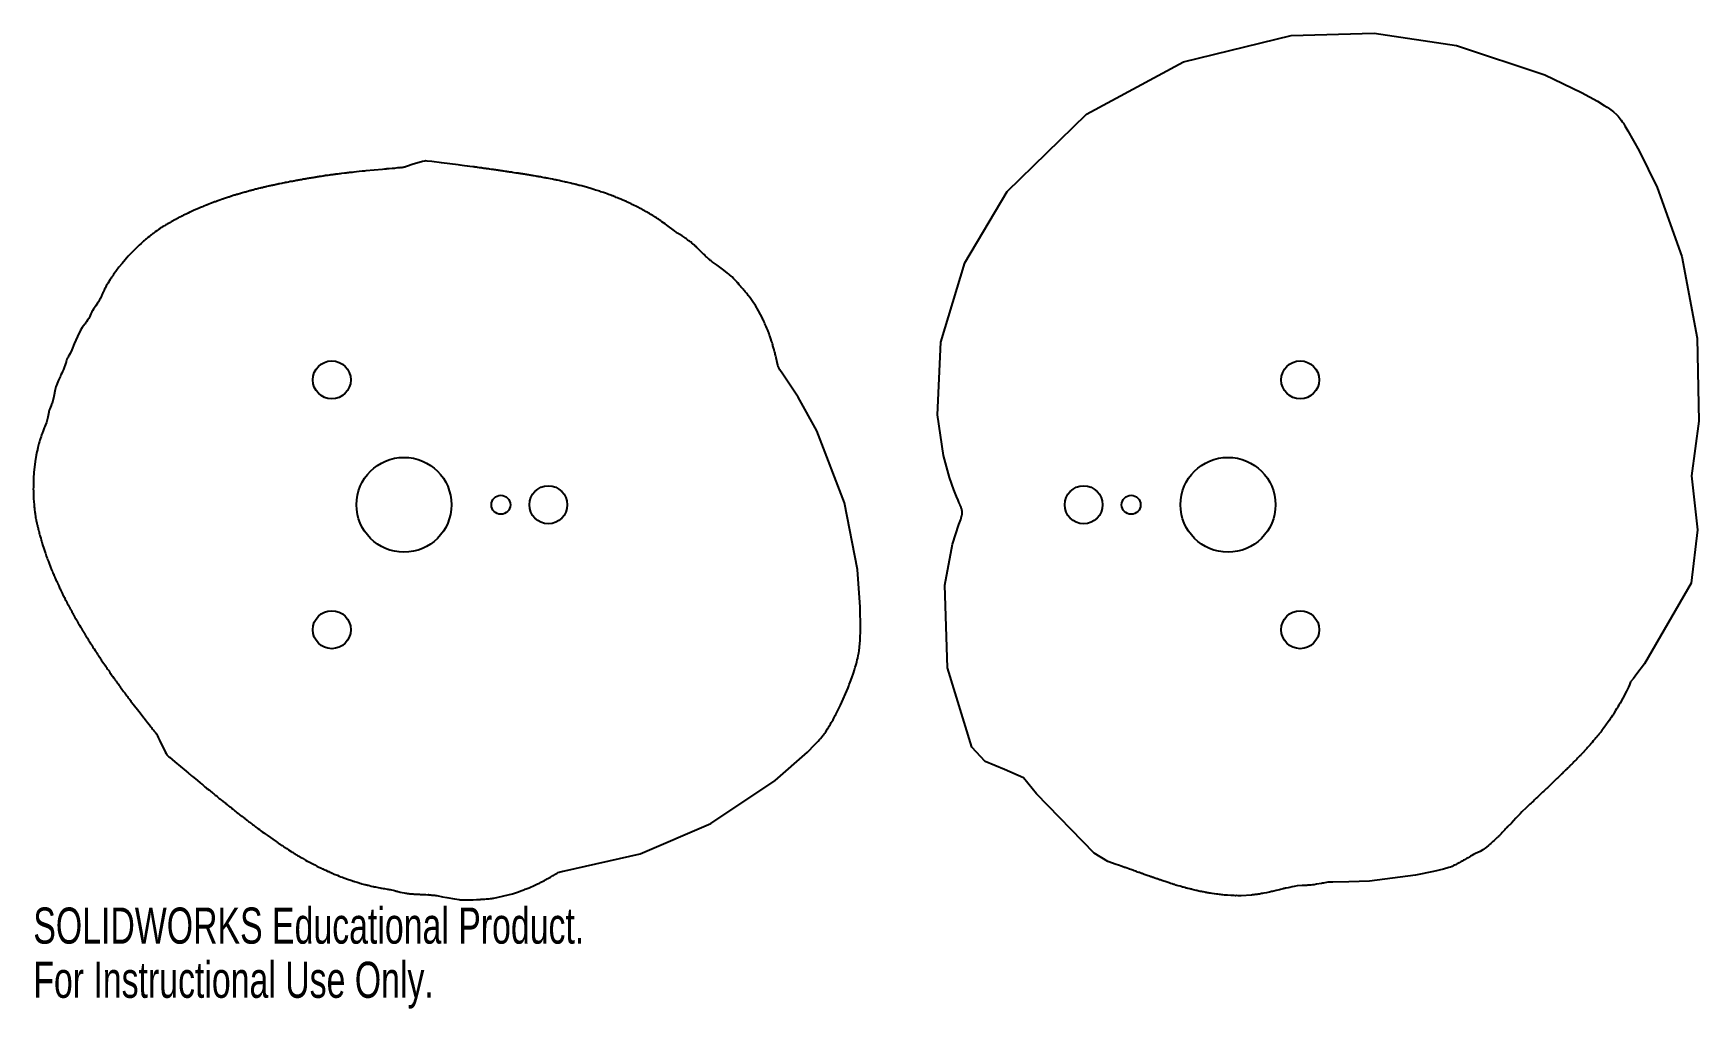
# Model space of a CAD drawing. Header units: inches. Extents: x -1.95 to 6.82, y -2.66 to 2.48.
import ezdxf

# ---------------------------------------------------------------- set-up
doc = ezdxf.new("R2010")
doc.units = ezdxf.units.IN
doc.header["$MEASUREMENT"] = 0
doc.styles.add('SLDTEXTSTYLE0', font='TXT', dxfattribs={"width": 0.7})

msp = doc.modelspace()

# ---------------------------------------------------------------- linework, layer by layer
at = {"color": 7, "linetype": 'Continuous', "flags": 128}
for points in [[(2.928, 0), (2.9269, 0.0024), (2.926, 0.0043), (2.9245, 0.0077), (2.9218, 0.0138), (2.9171, 0.0247), (2.9089, 0.0443), (2.8951, 0.0796), (2.8729, 0.1436), (2.841, 0.2601), (2.8086, 0.4734), (2.826, 0.8575), (2.9524, 1.2757), (3.1758, 1.6513), (3.5927, 2.0576), (4.1048, 2.3348), (4.6709, 2.4726), (5.1082, 2.4845), (5.5411, 2.421), (6.0059, 2.2661), (6.2001, 2.1721), (6.2832, 2.126), (6.3192, 2.1048), (6.335, 2.0953), (6.3468, 2.0872), (6.3679, 2.0705), (6.3835, 2.0562), (6.392, 2.0479), (6.3977, 2.0406), (6.4032, 2.0331), (6.4078, 2.0274), (6.4146, 2.0178), (6.4201, 2.0103), (6.4288, 1.996), (6.4441, 1.9704), (6.5035, 1.8652), (6.598, 1.6711), (6.7276, 1.3085), (6.8095, 0.8786), (6.8168, 0.4412), (6.7785, 0.1519), (6.8113, -0.1324), (6.7769, -0.4131), (6.532, -0.8372), (6.4914, -0.8914), (6.473, -0.9148), (6.4585, -0.9332), (6.4518, -0.9484), (6.4464, -0.9604), (6.4366, -0.9816), (6.4179, -1.0189), (6.4034, -1.0447), (6.3968, -1.056), (6.3914, -1.0646), (6.388, -1.0712), (6.3848, -1.0759), (6.3796, -1.0847), (6.37, -1.1003), (6.3659, -1.1062), (6.3626, -1.1109), (6.3572, -1.1196), (6.3512, -1.1279), (6.3467, -1.1345), (6.341, -1.143), (6.3364, -1.1496), (6.3317, -1.1561), (6.3279, -1.1611), (6.3231, -1.168), (6.3191, -1.1733), (6.3119, -1.1826), (6.3077, -1.1877), (6.305, -1.1922), (6.3018, -1.1962), (6.299, -1.1992), (6.295, -1.2045), (6.2918, -1.2085), (6.2885, -1.2125), (6.2861, -1.2158), (6.2827, -1.2198), (6.2803, -1.223), (6.2754, -1.2285), (6.2713, -1.2336), (6.2679, -1.2375), (6.2618, -1.2445), (6.256, -1.2517), (6.2515, -1.2574), (6.2451, -1.2641), (6.2405, -1.2698), (6.2356, -1.2751), (6.2317, -1.2793), (6.2272, -1.2841), (6.2237, -1.288), (6.2177, -1.295), (6.2142, -1.2989), (6.2114, -1.3018), (6.2065, -1.3072), (6.2001, -1.3139), (6.1952, -1.3192), (6.1924, -1.3222), (6.19, -1.3243), (6.186, -1.3284), (6.1824, -1.3322), (6.1795, -1.335), (6.1745, -1.3403), (6.1693, -1.3453), (6.1652, -1.3494), (6.1603, -1.3547), (6.1563, -1.3588), (6.1493, -1.3663), (6.1445, -1.3708), (6.1409, -1.3745), (6.1372, -1.3781), (6.1345, -1.3812), (6.1308, -1.3848), (6.1278, -1.3875), (6.1247, -1.3902), (6.1226, -1.3927), (6.1189, -1.3963), (6.1159, -1.399), (6.1107, -1.4041), (6.1057, -1.4094), (6.1015, -1.4133), (6.0978, -1.4169), (6.0947, -1.4195), (6.0896, -1.4247), (6.0844, -1.4298), (6.0802, -1.4337), (6.075, -1.4388), (6.0708, -1.4427), (6.0634, -1.4496), (6.0599, -1.4535), (6.0566, -1.456), (6.0513, -1.461), (6.042, -1.47), (6.0328, -1.4792), (6.0253, -1.4862), (6.0201, -1.4913), (6.0158, -1.495), (6.0084, -1.5021), (6.0011, -1.5092), (5.9951, -1.5145), (5.9797, -1.5289), (5.9728, -1.5352), (5.9678, -1.5405), (5.9609, -1.5467), (5.9554, -1.5514), (5.9503, -1.5567), (5.9463, -1.5608), (5.9393, -1.5669), (5.9341, -1.5721), (5.9285, -1.5768), (5.9244, -1.5808), (5.9078, -1.5973), (5.8864, -1.6181), (5.8775, -1.6276), (5.8705, -1.635), (5.8614, -1.6444), (5.8543, -1.6517), (5.8416, -1.6648), (5.8305, -1.677), (5.8255, -1.6824), (5.8213, -1.6863), (5.8162, -1.6915), (5.8124, -1.6958), (5.8087, -1.7001), (5.8052, -1.703), (5.8002, -1.7083), (5.7964, -1.7126), (5.7926, -1.7168), (5.7895, -1.72), (5.7824, -1.7274), (5.7768, -1.7331), (5.7716, -1.7383), (5.7673, -1.742), (5.7632, -1.746), (5.7603, -1.7495), (5.7558, -1.7531), (5.7528, -1.7564), (5.747, -1.762), (5.7394, -1.7688), (5.7332, -1.774), (5.7274, -1.7795), (5.7229, -1.7839), (5.7153, -1.7898), (5.7099, -1.795), (5.6993, -1.8033), (5.6804, -1.8181), (5.6655, -1.8264), (5.6536, -1.8325), (5.6414, -1.8379), (5.632, -1.8426), (5.6228, -1.848), (5.6154, -1.8521), (5.6081, -1.8561), (5.6024, -1.8595), (5.595, -1.8635), (5.5891, -1.8665), (5.5837, -1.8702), (5.579, -1.8725), (5.5719, -1.8771), (5.566, -1.88), (5.5561, -1.8865), (5.5457, -1.8922), (5.5414, -1.8951), (5.5376, -1.8966), (5.5315, -1.8994), (5.5267, -1.9015), (5.5181, -1.9052), (5.5093, -1.9086), (5.5021, -1.9106), (5.4732, -1.9191), (5.4208, -1.9321), (5.3266, -1.952), (5.0834, -1.983), (4.9755, -1.9875), (4.8908, -1.9876), (4.8718, -1.9885), (4.8671, -1.9888), (4.8634, -1.9889), (4.8569, -1.9899), (4.8486, -1.9912), (4.8422, -1.9929), (4.8357, -1.9937), (4.8306, -1.995), (4.8042, -1.9997), (4.7926, -2.0017), (4.7834, -2.0027), (4.774, -2.0041), (4.7698, -2.0044), (4.7665, -2.0042), (4.7591, -2.005), (4.7532, -2.0055), (4.7399, -2.0058), (4.7294, -2.0054), (4.7024, -2.0077), (4.6874, -2.0109), (4.6756, -2.013), (4.664, -2.0158), (4.6548, -2.018), (4.6457, -2.0202), (4.6416, -2.0208), (4.6386, -2.0221), (4.6333, -2.0227), (4.6294, -2.0242), (4.6223, -2.026), (4.6151, -2.0277), (4.6093, -2.0284), (4.6002, -2.0307), (4.593, -2.0324), (4.5803, -2.0358), (4.5731, -2.0374), (4.5674, -2.0383), (4.5574, -2.0409), (4.5481, -2.0425), (4.5409, -2.0439), (4.528, -2.0468), (4.5208, -2.0482), (4.515, -2.0487), (4.5093, -2.0498), (4.5049, -2.0511), (4.4975, -2.0517), (4.4918, -2.0528), (4.486, -2.0532), (4.4816, -2.0543), (4.4757, -2.0547), (4.4713, -2.0557), (4.4667, -2.056), (4.4631, -2.0563), (4.4086, -2.0596), (4.3915, -2.0596), (4.3839, -2.0595), (4.378, -2.0596), (4.3706, -2.059), (4.3646, -2.0592), (4.3541, -2.0584), (4.3351, -2.057), (4.3304, -2.0571), (4.3268, -2.0562), (4.3201, -2.0562), (4.3118, -2.0553), (4.3053, -2.0545), (4.2987, -2.0539), (4.2935, -2.0536), (4.2852, -2.0525), (4.2787, -2.0515), (4.267, -2.05), (4.2554, -2.0483), (4.2464, -2.0466), (4.2397, -2.0456), (4.2345, -2.0453), (4.2293, -2.0442), (4.2253, -2.0432), (4.2202, -2.0422), (4.2161, -2.0415), (4.2088, -2.0402), (4.2037, -2.0391), (4.1997, -2.0383), (4.1924, -2.037), (4.1852, -2.0354), (4.1796, -2.0342), (4.1745, -2.033), (4.1704, -2.0321), (4.1632, -2.0306), (4.1561, -2.0286), (4.1505, -2.0271), (4.1465, -2.0261), (4.1433, -2.0256), (4.1378, -2.0241), (4.1276, -2.0219), (4.1226, -2.0206), (4.1186, -2.0194), (4.1115, -2.0174), (4.1044, -2.0155), (4.0988, -2.0141), (4.0949, -2.0128), (4.0918, -2.0117), (4.0862, -2.0102), (4.0763, -2.0074), (4.0693, -2.0053), (4.0638, -2.0035), (4.0583, -2.0016), (4.0539, -2.0005), (4.0484, -1.9986), (4.0441, -1.9973), (4.0363, -1.995), (4.0293, -1.9924), (4.0236, -1.9906), (4.0136, -1.9875), (3.9957, -1.982), (3.9902, -1.9799), (3.9859, -1.9784), (3.9815, -1.9769), (3.978, -1.9759), (3.9736, -1.9744), (3.9703, -1.973), (3.9669, -1.9716), (3.9641, -1.971), (3.9585, -1.9694), (3.9542, -1.9677), (3.9499, -1.966), (3.9465, -1.9646), (3.9422, -1.963), (3.9386, -1.9623), (3.9353, -1.9608), (3.9325, -1.9601), (3.9282, -1.9585), (3.9249, -1.957), (3.9187, -1.9549), (3.9126, -1.9529), (3.9078, -1.951), (3.9023, -1.949), (3.8979, -1.9477), (3.8934, -1.9464), (3.8902, -1.9448), (3.8859, -1.9431), (3.8823, -1.9422), (3.8762, -1.94), (3.872, -1.9381), (3.8684, -1.9374), (3.8623, -1.9351), (3.8563, -1.9327), (3.8516, -1.9307), (3.8437, -1.9283), (3.8376, -1.9261), (3.8314, -1.924), (3.8268, -1.9219), (3.8204, -1.9203), (3.8158, -1.9183), (3.8072, -1.9151), (3.7974, -1.9115), (3.7928, -1.9103), (3.7893, -1.9093), (3.7851, -1.9073), (3.7816, -1.9062), (3.7754, -1.9043), (3.7677, -1.9013), (3.7614, -1.8995), (3.7505, -1.8953), (3.7057, -1.88), (3.6346, -1.8356), (3.3296, -1.5227), (3.2612, -1.4382), (3.1617, -1.3947), (3.0607, -1.3525), (2.9904, -1.2765), (2.8609, -0.8593), (2.8473, -0.423), (2.8884, -0.2081), (2.9216, -0.1037), (2.9312, -0.0781), (2.934, -0.0709), (2.9344, -0.0677), (2.9355, -0.0652), (2.9362, -0.0615), (2.9367, -0.0586), (2.9374, -0.0554), (2.9386, -0.0522), (2.9391, -0.0489), (2.9393, -0.0455), (2.9391, -0.0387), (2.9382, -0.0312), (2.9373, -0.028), (2.9373, -0.0253), (2.9365, -0.0221), (2.9351, -0.019), (2.9343, -0.0153), (2.933, -0.0126), (2.9298, -0.0056), (2.9283, -0.0026), (2.928, 0)], [(0, 1.7788), (-0.0034, 1.778), (-0.006, 1.7773), (-0.0108, 1.7764), (-0.0157, 1.7765), (-0.0194, 1.7756), (-0.0244, 1.7757), (-0.0281, 1.7747), (-0.035, 1.7747), (-0.0436, 1.7737), (-0.0504, 1.7728), (-0.0626, 1.7716), (-0.0781, 1.7703), (-0.085, 1.7699), (-0.0904, 1.7697), (-0.0941, 1.7687), (-0.0972, 1.7685), (-0.1026, 1.7682), (-0.1123, 1.7676), (-0.2011, 1.759), (-0.2074, 1.7583), (-0.2123, 1.7578), (-0.2171, 1.7578), (-0.2209, 1.7574), (-0.2365, 1.7554), (-0.2642, 1.7529), (-0.2729, 1.7516), (-0.2768, 1.751), (-0.2797, 1.7514), (-0.2866, 1.7502), (-0.2919, 1.7494), (-0.2987, 1.7489), (-0.3041, 1.748), (-0.3136, 1.7471), (-0.3291, 1.745), (-0.3359, 1.7445), (-0.3412, 1.7434), (-0.348, 1.7429), (-0.3533, 1.7421), (-0.3587, 1.7415), (-0.3628, 1.7406), (-0.3667, 1.7406), (-0.3696, 1.74), (-0.375, 1.7393), (-0.3803, 1.7384), (-0.3845, 1.7383), (-0.3898, 1.7371), (-0.394, 1.7367), (-0.4014, 1.7354), (-0.4124, 1.7343), (-0.4172, 1.733), (-0.421, 1.733), (-0.4258, 1.7317), (-0.4296, 1.7316), (-0.4363, 1.7306), (-0.4411, 1.7295), (-0.4449, 1.7293), (-0.4487, 1.7282), (-0.4517, 1.7283), (-0.4554, 1.7273), (-0.4584, 1.7268), (-0.4637, 1.7258), (-0.4685, 1.7254), (-0.4723, 1.7251), (-0.479, 1.7233), (-0.4857, 1.7224), (-0.491, 1.7214), (-0.4948, 1.7212), (-0.4977, 1.7203), (-0.503, 1.7195), (-0.5083, 1.7188), (-0.5125, 1.7183), (-0.5172, 1.7171), (-0.521, 1.7166), (-0.5248, 1.7161), (-0.5277, 1.7154), (-0.5315, 1.715), (-0.5344, 1.7142), (-0.5397, 1.7131), (-0.5465, 1.7126), (-0.5517, 1.7113), (-0.5569, 1.71), (-0.5611, 1.7094), (-0.5649, 1.7091), (-0.5678, 1.7081), (-0.5731, 1.7074), (-0.5783, 1.7061), (-0.5825, 1.7055), (-0.5877, 1.7044), (-0.5919, 1.7039), (-0.5993, 1.7027), (-0.6089, 1.7005), (-0.6165, 1.6991), (-0.6208, 1.6983), (-0.6241, 1.6975), (-0.6274, 1.6967), (-0.6301, 1.6966), (-0.6377, 1.6951), (-0.6436, 1.6936), (-0.6543, 1.6914), (-0.6585, 1.6906), (-0.6619, 1.6901), (-0.6652, 1.6893), (-0.6678, 1.6885), (-0.6712, 1.6881), (-0.6738, 1.6876), (-0.6785, 1.6866), (-0.6843, 1.6849), (-0.689, 1.684), (-0.6916, 1.6831), (-0.6937, 1.683), (-0.6973, 1.6821), (-0.7027, 1.6809), (-0.707, 1.68), (-0.7112, 1.679), (-0.7145, 1.6782), (-0.7221, 1.6768), (-0.7254, 1.676), (-0.728, 1.6751), (-0.7322, 1.674), (-0.7355, 1.6734), (-0.7389, 1.6728), (-0.7414, 1.6718), (-0.7447, 1.671), (-0.7474, 1.6706), (-0.7499, 1.6696), (-0.752, 1.6694), (-0.7562, 1.6684), (-0.7595, 1.6676), (-0.7654, 1.6661), (-0.7687, 1.6651), (-0.7714, 1.6647), (-0.776, 1.6634), (-0.782, 1.6623), (-0.7866, 1.661), (-0.7911, 1.6596), (-0.7948, 1.6587), (-0.798, 1.6575), (-0.8008, 1.6573), (-0.8033, 1.6562), (-0.8055, 1.656), (-0.8102, 1.6546), (-0.8138, 1.6535), (-0.8185, 1.6522), (-0.8222, 1.6512), (-0.8287, 1.6494), (-0.8334, 1.6481), (-0.8371, 1.647), (-0.8436, 1.6451), (-0.8503, 1.6435), (-0.8554, 1.6419), (-0.8601, 1.6406), (-0.8637, 1.6393), (-0.8673, 1.6382), (-0.8703, 1.6375), (-0.8739, 1.6364), (-0.8768, 1.6357), (-0.882, 1.6343), (-0.8884, 1.632), (-0.8937, 1.6308), (-0.8987, 1.629), (-0.9027, 1.6277), (-0.9073, 1.6261), (-0.9109, 1.6248), (-0.9147, 1.6242), (-0.9174, 1.6228), (-0.9211, 1.6217), (-0.924, 1.6208), (-0.929, 1.6191), (-0.9406, 1.6154), (-0.9457, 1.6136), (-0.9496, 1.6121), (-0.9532, 1.6109), (-0.9561, 1.61), (-0.9611, 1.6081), (-0.9702, 1.6051), (-0.9754, 1.6037), (-0.9793, 1.602), (-0.9831, 1.6003), (-0.9864, 1.5996), (-0.9921, 1.597), (-0.9968, 1.5958), (-1.0013, 1.5939), (-1.0047, 1.5923), (-1.0193, 1.587), (-1.0274, 1.5837), (-1.0338, 1.5814), (-1.0373, 1.5798), (-1.0402, 1.5789), (-1.0452, 1.577), (-1.0533, 1.5738), (-1.0568, 1.5723), (-1.0594, 1.5707), (-1.0657, 1.5683), (-1.0706, 1.5661), (-1.0819, 1.5614), (-1.0868, 1.5592), (-1.0906, 1.5574), (-1.0953, 1.5559), (-1.0987, 1.5543), (-1.105, 1.5517), (-1.111, 1.5484), (-1.1161, 1.5466), (-1.1195, 1.5449), (-1.1221, 1.5433), (-1.1271, 1.5414), (-1.1358, 1.5374), (-1.1466, 1.5317), (-1.1517, 1.5298), (-1.1554, 1.5278), (-1.1602, 1.5255), (-1.1639, 1.5234), (-1.1676, 1.5215), (-1.1707, 1.5203), (-1.1763, 1.5176), (-1.1806, 1.5153), (-1.1848, 1.513), (-1.1881, 1.5109), (-1.1959, 1.5071), (-1.1993, 1.5054), (-1.2018, 1.5036), (-1.2063, 1.5017), (-1.2097, 1.5), (-1.213, 1.498), (-1.2154, 1.4963), (-1.2191, 1.495), (-1.2215, 1.4932), (-1.2262, 1.4906), (-1.2304, 1.4882), (-1.2337, 1.4862), (-1.2371, 1.4844), (-1.2397, 1.483), (-1.2458, 1.4798), (-1.2504, 1.4771), (-1.2537, 1.4751), (-1.2561, 1.4733), (-1.2607, 1.4706), (-1.2689, 1.4657), (-1.2762, 1.4609), (-1.2794, 1.4589), (-1.2818, 1.457), (-1.2851, 1.4551), (-1.2874, 1.4531), (-1.292, 1.4503), (-1.3018, 1.4431), (-1.3098, 1.4378), (-1.3194, 1.4302), (-1.3239, 1.4273), (-1.327, 1.4243), (-1.3313, 1.4212), (-1.3345, 1.4184), (-1.3406, 1.414), (-1.3484, 1.4079), (-1.3542, 1.4026), (-1.3577, 1.4002), (-1.3602, 1.3978), (-1.3651, 1.3941), (-1.3682, 1.391), (-1.3707, 1.3885), (-1.3755, 1.3849), (-1.3837, 1.3776), (-1.394, 1.3682), (-1.4018, 1.3605), (-1.4159, 1.3469), (-1.4514, 1.3108), (-1.4843, 1.2723), (-1.5009, 1.2515), (-1.5136, 1.2348), (-1.5178, 1.2297), (-1.5204, 1.2253), (-1.5236, 1.2213), (-1.5262, 1.2181), (-1.5287, 1.2136), (-1.5313, 1.2105), (-1.5338, 1.2073), (-1.5351, 1.2044), (-1.5392, 1.1992), (-1.5416, 1.1947), (-1.5466, 1.187), (-1.5553, 1.1732), (-1.5577, 1.1686), (-1.5602, 1.1654), (-1.5638, 1.1592), (-1.5674, 1.153), (-1.5699, 1.1479), (-1.5734, 1.1414), (-1.576, 1.1362), (-1.5788, 1.1311), (-1.5808, 1.127), (-1.582, 1.1239), (-1.5834, 1.1218), (-1.5854, 1.1177), (-1.5874, 1.1136), (-1.5888, 1.1103), (-1.5915, 1.1051), (-1.5928, 1.1006), (-1.5947, 1.0965), (-1.5965, 1.0934), (-1.5979, 1.089), (-1.6, 1.086), (-1.6025, 1.0801), (-1.6082, 1.0697), (-1.6134, 1.0619), (-1.6226, 1.0479), (-1.6346, 1.0304), (-1.6399, 1.0227), (-1.6441, 1.0167), (-1.6466, 1.0105), (-1.6482, 1.0056), (-1.6518, 0.9971), (-1.6543, 0.9925), (-1.6557, 0.9887), (-1.6595, 0.9823), (-1.6656, 0.972), (-1.671, 0.9644), (-1.6764, 0.9569), (-1.6788, 0.9536), (-1.681, 0.9513), (-1.6939, 0.9346), (-1.7025, 0.9203), (-1.7195, 0.8864), (-1.7358, 0.8473), (-1.7487, 0.8166), (-1.7579, 0.7974), (-1.7621, 0.789), (-1.7657, 0.7827), (-1.7688, 0.7777), (-1.7714, 0.7738), (-1.7739, 0.77), (-1.7754, 0.7666), (-1.7768, 0.7608), (-1.7781, 0.7564), (-1.7791, 0.7518), (-1.7806, 0.7485), (-1.7824, 0.7421), (-1.7844, 0.7372), (-1.7857, 0.7322), (-1.7873, 0.7284), (-1.7935, 0.7128), (-1.7986, 0.7021), (-1.8019, 0.6933), (-1.806, 0.685), (-1.8093, 0.6784), (-1.8188, 0.6568), (-1.823, 0.6472), (-1.8265, 0.6398), (-1.8284, 0.6342), (-1.8299, 0.6299), (-1.8326, 0.622), (-1.8373, 0.6081), (-1.8443, 0.5711), (-1.853, 0.5343), (-1.8551, 0.528), (-1.8569, 0.5231), (-1.8607, 0.5146), (-1.8647, 0.5062), (-1.8674, 0.4995), (-1.8713, 0.4787), (-1.8753, 0.4624), (-1.883, 0.4335), (-1.8873, 0.4212), (-1.8912, 0.4118), (-1.8944, 0.4052), (-1.8966, 0.3999), (-1.8985, 0.3945), (-1.9002, 0.3903), (-1.902, 0.3849), (-1.9036, 0.3807), (-1.9052, 0.3764), (-1.9067, 0.3732), (-1.9081, 0.3694), (-1.9089, 0.3663), (-1.9105, 0.3607), (-1.9125, 0.3554), (-1.9139, 0.3511), (-1.9169, 0.3413), (-1.9193, 0.3336), (-1.9206, 0.328), (-1.9218, 0.3236), (-1.9239, 0.3159), (-1.9259, 0.3081), (-1.9276, 0.302), (-1.9283, 0.2979), (-1.9289, 0.2947), (-1.9304, 0.2892), (-1.9313, 0.2835), (-1.9326, 0.2792), (-1.9359, 0.261), (-1.9415, 0.2287), (-1.9483, 0.1702), (-1.9499, 0.1403), (-1.9511, 0.1169), (-1.9514, 0.1037), (-1.9511, 0.0935), (-1.9517, 0.0831), (-1.9512, 0.0751), (-1.9501, 0.0333), (-1.9488, 0.015), (-1.9473, 0.0008), (-1.9469, -0.0066), (-1.9465, -0.0123), (-1.9458, -0.018), (-1.9454, -0.0225), (-1.9432, -0.0407), (-1.9422, -0.0463), (-1.9416, -0.0508), (-1.9405, -0.0588), (-1.9395, -0.0668), (-1.9382, -0.0729), (-1.9368, -0.0785), (-1.9359, -0.0829), (-1.9345, -0.0909), (-1.9336, -0.0953), (-1.9328, -0.0987), (-1.9315, -0.1049), (-1.9299, -0.1092), (-1.9291, -0.1126), (-1.9279, -0.1188), (-1.9269, -0.1222), (-1.9265, -0.125), (-1.9254, -0.1298), (-1.9244, -0.1343), (-1.9228, -0.1377), (-1.9216, -0.1441), (-1.92, -0.1504), (-1.9185, -0.1553), (-1.9167, -0.1616), (-1.9154, -0.1665), (-1.9129, -0.1753), (-1.9099, -0.1866), (-1.9083, -0.1915), (-1.9072, -0.1953), (-1.9025, -0.2109), (-1.8959, -0.2306), (-1.8909, -0.2462), (-1.8892, -0.251), (-1.8879, -0.2548), (-1.8855, -0.2616), (-1.8831, -0.2684), (-1.8812, -0.2737), (-1.8799, -0.2781), (-1.8781, -0.2814), (-1.8763, -0.2876), (-1.8723, -0.2986), (-1.8698, -0.3046), (-1.8683, -0.3095), (-1.8659, -0.3141), (-1.8647, -0.3179), (-1.8604, -0.3287), (-1.8586, -0.3335), (-1.8573, -0.3373), (-1.8549, -0.3419), (-1.8535, -0.3456), (-1.8523, -0.3495), (-1.8506, -0.3522), (-1.8487, -0.3585), (-1.8462, -0.363), (-1.8442, -0.3677), (-1.8429, -0.3715), (-1.8411, -0.3763), (-1.839, -0.3798), (-1.8375, -0.3835), (-1.8367, -0.3866), (-1.8327, -0.3948), (-1.8298, -0.4014), (-1.8268, -0.4079), (-1.8254, -0.4108), (-1.8248, -0.4132), (-1.8223, -0.4172), (-1.821, -0.4206), (-1.8181, -0.4264), (-1.8157, -0.4325), (-1.8132, -0.437), (-1.8108, -0.443), (-1.8082, -0.4475), (-1.8062, -0.4522), (-1.8046, -0.4558), (-1.8016, -0.4616), (-1.7994, -0.4663), (-1.7972, -0.4709), (-1.7957, -0.4746), (-1.793, -0.479), (-1.7912, -0.4826), (-1.788, -0.489), (-1.7831, -0.4996), (-1.7807, -0.5041), (-1.7788, -0.5076), (-1.776, -0.512), (-1.7744, -0.5156), (-1.7727, -0.5193), (-1.7715, -0.5222), (-1.7686, -0.5265), (-1.7668, -0.53), (-1.765, -0.5336), (-1.7639, -0.5366), (-1.7614, -0.5399), (-1.7602, -0.5428), (-1.7589, -0.5456), (-1.7574, -0.5477), (-1.7556, -0.5514), (-1.7538, -0.5541), (-1.7523, -0.557), (-1.7514, -0.5594), (-1.7496, -0.5622), (-1.7485, -0.5645), (-1.7464, -0.5685), (-1.7434, -0.5735), (-1.7413, -0.5776), (-1.7391, -0.5816), (-1.7375, -0.5848), (-1.7357, -0.5875), (-1.7345, -0.5898), (-1.7324, -0.5938), (-1.728, -0.6007), (-1.7258, -0.6047), (-1.724, -0.6078), (-1.7223, -0.6109), (-1.7211, -0.6135), (-1.719, -0.6171), (-1.7172, -0.6198), (-1.7146, -0.625), (-1.7111, -0.6297), (-1.7092, -0.6338), (-1.704, -0.6428), (-1.7013, -0.6465), (-1.6997, -0.6497), (-1.6977, -0.6523), (-1.697, -0.6549), (-1.6946, -0.6588), (-1.6922, -0.6627), (-1.6902, -0.6656), (-1.6879, -0.6695), (-1.6859, -0.6725), (-1.684, -0.6756), (-1.6828, -0.6781), (-1.6803, -0.682), (-1.6784, -0.6851), (-1.6763, -0.6881), (-1.6746, -0.6905), (-1.6714, -0.6961), (-1.6687, -0.7004), (-1.6667, -0.7035), (-1.6654, -0.7061), (-1.6625, -0.7103), (-1.6602, -0.7149), (-1.6579, -0.7182), (-1.6542, -0.7235), (-1.6519, -0.7281), (-1.6489, -0.7323), (-1.6467, -0.7356), (-1.6442, -0.7401), (-1.6418, -0.7433), (-1.6394, -0.7465), (-1.6382, -0.7495), (-1.6343, -0.7547), (-1.6318, -0.7592), (-1.6268, -0.7669), (-1.6217, -0.7744), (-1.6178, -0.7804), (-1.613, -0.7882), (-1.6089, -0.7941), (-1.6016, -0.8046), (-1.5973, -0.8117), (-1.5949, -0.8145), (-1.5937, -0.8171), (-1.587, -0.8266), (-1.5808, -0.8365), (-1.5753, -0.8438), (-1.5716, -0.8491), (-1.5691, -0.8537), (-1.5661, -0.8578), (-1.5639, -0.8612), (-1.5611, -0.8654), (-1.5584, -0.8684), (-1.5565, -0.8721), (-1.5543, -0.8744), (-1.5525, -0.8775), (-1.551, -0.8801), (-1.5479, -0.8841), (-1.5448, -0.8882), (-1.5427, -0.8916), (-1.5332, -0.9049), (-1.5306, -0.9094), (-1.5278, -0.9123), (-1.5258, -0.9159), (-1.5235, -0.9181), (-1.5214, -0.9216), (-1.5198, -0.9244), (-1.5162, -0.9287), (-1.5138, -0.9327), (-1.5112, -0.9353), (-1.5093, -0.9385), (-1.5078, -0.9409), (-1.5037, -0.946), (-1.501, -0.9504), (-1.4968, -0.9554), (-1.494, -0.9598), (-1.4884, -0.9671), (-1.4761, -0.9839), (-1.4706, -0.9913), (-1.4659, -0.9967), (-1.4623, -1.0022), (-1.4593, -1.0065), (-1.4558, -1.0101), (-1.4535, -1.0135), (-1.4482, -1.0211), (-1.4459, -1.0245), (-1.4435, -1.0265), (-1.4404, -1.0307), (-1.4381, -1.034), (-1.4338, -1.0399), (-1.4256, -1.0498), (-1.3968, -1.0879), (-1.3734, -1.1173), (-1.3692, -1.1224), (-1.3665, -1.1268), (-1.3633, -1.1308), (-1.3607, -1.1339), (-1.3507, -1.147), (-1.3406, -1.1599), (-1.3358, -1.1654), (-1.3327, -1.1701), (-1.3296, -1.1736), (-1.3272, -1.1764), (-1.3234, -1.1817), (-1.3191, -1.1867), (-1.3162, -1.1909), (-1.3089, -1.2), (-1.3032, -1.2072), (-1.2971, -1.217), (-1.2934, -1.2255), (-1.2866, -1.2406), (-1.2578, -1.3012), (-1.253, -1.3107), (-1.248, -1.3172), (-1.2445, -1.3212), (-1.2421, -1.3246), (-1.2377, -1.3275), (-1.2347, -1.3304), (-1.2057, -1.3548), (-1.1473, -1.4036), (-1.1342, -1.4141), (-1.1285, -1.4187), (-1.1244, -1.4228), (-1.1187, -1.4274), (-1.1141, -1.431), (-1.1059, -1.4374), (-1.088, -1.4524), (-1.0739, -1.4642), (-1.0638, -1.4725), (-1.0591, -1.4759), (-1.0559, -1.479), (-1.0512, -1.4825), (-1.0478, -1.4854), (-1.0413, -1.4903), (-1.0372, -1.4942), (-1.0334, -1.4968), (-1.0302, -1.4999), (-1.0272, -1.5019), (-1.021, -1.5071), (-1.0163, -1.5113), (-1.0107, -1.5159), (-1.006, -1.5193), (-1.0015, -1.5228), (-0.9982, -1.5259), (-0.9937, -1.5295), (-0.99, -1.5321), (-0.9839, -1.5373), (-0.9793, -1.5408), (-0.976, -1.5438), (-0.9727, -1.5468), (-0.9695, -1.5486), (-0.9663, -1.5517), (-0.9634, -1.5538), (-0.9584, -1.5577), (-0.9538, -1.5611), (-0.9504, -1.5641), (-0.947, -1.567), (-0.9443, -1.5693), (-0.9379, -1.5741), (-0.9354, -1.5766), (-0.933, -1.5781), (-0.9295, -1.5809), (-0.9269, -1.5833), (-0.9219, -1.5872), (-0.9168, -1.591), (-0.9129, -1.594), (-0.9089, -1.5973), (-0.9058, -1.5999), (-0.9026, -1.6025), (-0.9, -1.6043), (-0.8967, -1.6068), (-0.8943, -1.6089), (-0.892, -1.6111), (-0.8898, -1.6124), (-0.8866, -1.6149), (-0.8842, -1.6171), (-0.8818, -1.6192), (-0.8796, -1.6205), (-0.8772, -1.6226), (-0.8752, -1.6242), (-0.8717, -1.627), (-0.8684, -1.6294), (-0.8658, -1.6313), (-0.8634, -1.6334), (-0.8614, -1.6349), (-0.8587, -1.6367), (-0.8569, -1.6385), (-0.8534, -1.6413), (-0.8454, -1.6476), (-0.8388, -1.6523), (-0.8355, -1.6547), (-0.8333, -1.6571), (-0.8306, -1.6588), (-0.8287, -1.6606), (-0.826, -1.6623), (-0.824, -1.6638), (-0.8207, -1.6669), (-0.8179, -1.6685), (-0.8161, -1.6703), (-0.8124, -1.6729), (-0.8087, -1.6755), (-0.8059, -1.6776), (-0.8016, -1.6814), (-0.7979, -1.684), (-0.7943, -1.6867), (-0.7914, -1.6887), (-0.785, -1.6935), (-0.7825, -1.6961), (-0.78, -1.6974), (-0.7766, -1.6997), (-0.7742, -1.7019), (-0.7695, -1.7052), (-0.7615, -1.7116), (-0.7569, -1.7151), (-0.7531, -1.7175), (-0.7468, -1.7224), (-0.7383, -1.7282), (-0.7317, -1.7328), (-0.7253, -1.7376), (-0.7203, -1.7416), (-0.6724, -1.775), (-0.6683, -1.7783), (-0.6647, -1.7803), (-0.6586, -1.7843), (-0.6525, -1.7882), (-0.648, -1.792), (-0.6418, -1.7958), (-0.6369, -1.7987), (-0.6323, -1.8024), (-0.6283, -1.8044), (-0.6175, -1.8119), (-0.6089, -1.8175), (-0.5934, -1.8272), (-0.59, -1.8296), (-0.587, -1.8308), (-0.5824, -1.8344), (-0.5774, -1.8371), (-0.5736, -1.8396), (-0.5686, -1.8424), (-0.5647, -1.8447), (-0.5608, -1.8471), (-0.5579, -1.8491), (-0.5528, -1.8518), (-0.549, -1.8542), (-0.5421, -1.8584), (-0.535, -1.8623), (-0.5294, -1.8652), (-0.5233, -1.8694), (-0.5182, -1.872), (-0.5092, -1.877), (-0.5041, -1.8795), (-0.5002, -1.882), (-0.4961, -1.8837), (-0.4931, -1.8857), (-0.4841, -1.8907), (-0.4769, -1.8943), (-0.4697, -1.898), (-0.464, -1.9006), (-0.4589, -1.9034), (-0.4549, -1.9054), (-0.4476, -1.9089), (-0.4438, -1.9114), (-0.4404, -1.9125), (-0.4347, -1.9153), (-0.4307, -1.9175), (-0.4273, -1.9185), (-0.4219, -1.9219), (-0.4114, -1.9261), (-0.403, -1.9302), (-0.3994, -1.9322), (-0.3963, -1.933), (-0.3896, -1.936), (-0.3844, -1.9383), (-0.3776, -1.9412), (-0.3725, -1.9438), (-0.3629, -1.9474), (-0.3508, -1.9523), (-0.3414, -1.9564), (-0.3317, -1.9598), (-0.3243, -1.9629), (-0.3175, -1.9657), (-0.312, -1.9674), (-0.3067, -1.9695), (-0.3023, -1.9707), (-0.2927, -1.9741), (-0.2851, -1.9768), (-0.2796, -1.9786), (-0.2753, -1.9799), (-0.271, -1.9811), (-0.2678, -1.9828), (-0.2634, -1.984), (-0.26, -1.9848), (-0.254, -1.9868), (-0.247, -1.9888), (-0.2416, -1.991), (-0.2361, -1.9924), (-0.2317, -1.9937), (-0.2262, -1.9951), (-0.2218, -1.9964), (-0.2141, -1.9985), (-0.2086, -2.0001), (-0.2042, -2.0012), (-0.1998, -2.0023), (-0.1964, -2.003), (-0.192, -2.004), (-0.1886, -2.0051), (-0.1824, -2.0064), (-0.1724, -2.0088), (-0.1646, -2.0108), (-0.1601, -2.0112), (-0.1567, -2.0124), (-0.1505, -2.0136), (-0.1426, -2.015), (-0.1365, -2.0166), (-0.1253, -2.0185), (-0.1202, -2.0193), (-0.1162, -2.0205), (-0.109, -2.0216), (-0.1018, -2.0226), (-0.0962, -2.0238), (-0.0889, -2.0249), (-0.0833, -2.0258), (-0.0775, -2.0263), (-0.073, -2.0269), (-0.0504, -2.0327), (-0.0449, -2.0346), (-0.0405, -2.0352), (-0.0361, -2.0367), (-0.0327, -2.0378), (-0.0256, -2.0394), (-0.0199, -2.0404), (-0.01, -2.043), (0.0002, -2.0445), (0.008, -2.0463), (0.0137, -2.0472), (0.0182, -2.0478), (0.0226, -2.0484), (0.0262, -2.0485), (0.0306, -2.0492), (0.0342, -2.0495), (0.0405, -2.0499), (0.0478, -2.0505), (0.0535, -2.0509), (0.0638, -2.0514), (0.074, -2.0525), (0.0821, -2.0524), (0.0878, -2.0529), (0.0923, -2.0529), (0.1004, -2.0535), (0.1085, -2.0534), (0.1148, -2.0537), (0.125, -2.0545), (0.1296, -2.0543), (0.1331, -2.0549), (0.1376, -2.0553), (0.1411, -2.0553), (0.1474, -2.0561), (0.1519, -2.0564), (0.1555, -2.0564), (0.159, -2.057), (0.1618, -2.057), (0.168, -2.0585), (0.173, -2.0588), (0.2023, -2.065), (0.2254, -2.0696), (0.2668, -2.077), (0.2901, -2.0801), (0.2958, -2.081), (0.3003, -2.0808), (0.3084, -2.0813), (0.3186, -2.0819), (0.3231, -2.082), (0.3267, -2.0818), (0.3347, -2.0817), (0.3383, -2.0819), (0.3411, -2.0815), (0.3451, -2.0815), (0.3484, -2.0817), (0.3541, -2.0816), (0.3643, -2.0808), (0.3826, -2.08), (0.3929, -2.0791), (0.4009, -2.0791), (0.4054, -2.0788), (0.409, -2.0784), (0.4125, -2.0785), (0.4153, -2.0783), (0.4255, -2.0777), (0.4336, -2.077), (0.4479, -2.0758), (0.4559, -2.0748), (0.4622, -2.0742), (0.4685, -2.0732), (0.4734, -2.0724), (0.5721, -2.0497), (0.6021, -2.0395), (0.6152, -2.0348), (0.6211, -2.033), (0.6255, -2.031), (0.6329, -2.0286), (0.6385, -2.0261), (0.6487, -2.022), (0.6542, -2.0194), (0.6588, -2.018), (0.6667, -2.0146), (0.6828, -2.0073), (0.6898, -2.004), (0.6952, -2.001), (0.7022, -1.9977), (0.7079, -1.9954), (0.7135, -1.9929), (0.7177, -1.9906), (0.7244, -1.9867), (0.7301, -1.9843), (0.7397, -1.9793), (0.7451, -1.9764), (0.7493, -1.9741), (0.7534, -1.9717), (0.7566, -1.9696), (0.7609, -1.9671), (0.7646, -1.9658), (0.7706, -1.9623), (0.7764, -1.9586), (0.7812, -1.9559), (0.7845, -1.9539), (0.7873, -1.9526), (0.792, -1.9499), (0.7967, -1.9471), (0.8, -1.9442), (0.8062, -1.9409), (0.8109, -1.938), (0.8175, -1.9353), (0.8228, -1.9338), (0.8303, -1.9315), (0.8363, -1.9297), (0.8473, -1.9281), (1.2434, -1.84), (1.616, -1.6788), (1.9536, -1.4535), (2.1242, -1.3029), (2.164, -1.2634), (2.1806, -1.2453), (2.188, -1.2374), (2.1934, -1.2308), (2.202, -1.2201), (2.2059, -1.2155), (2.2085, -1.2115), (2.212, -1.2066), (2.2154, -1.2032), (2.2203, -1.1963), (2.2306, -1.18), (2.2352, -1.1729), (2.2383, -1.1669), (2.2421, -1.1611), (2.2453, -1.1567), (2.2498, -1.1479), (2.2549, -1.1396), (2.2591, -1.1331), (2.2634, -1.1243), (2.2668, -1.1173), (2.2709, -1.1108), (2.2736, -1.1053), (2.2988, -1.0554), (2.3388, -0.9636), (2.3425, -0.9545), (2.3446, -0.9471), (2.3499, -0.9343), (2.3581, -0.9111), (2.3662, -0.8879), (2.3721, -0.8695), (2.3762, -0.8564), (2.3792, -0.846), (2.3819, -0.8356), (2.3846, -0.8275), (2.3869, -0.817), (2.3891, -0.8088), (2.3922, -0.794), (2.3938, -0.7864), (2.395, -0.7803), (2.3963, -0.7695), (2.3984, -0.75), (2.4007, -0.7305), (2.4014, -0.7151), (2.4031, -0.6523), (2.4022, -0.5401), (2.3874, -0.3404), (2.3186, 0.0102), (2.174, 0.3895), (2.0756, 0.5672), (2.02, 0.6523), (1.9907, 0.6938), (1.9823, 0.7052), (1.9792, 0.7106), (1.9769, 0.7149), (1.9734, 0.722), (1.9708, 0.7276), (1.9677, 0.7383), (1.9657, 0.7492), (1.9646, 0.7539), (1.9636, 0.7576), (1.9625, 0.7623), (1.9619, 0.7661), (1.9612, 0.7699), (1.9602, 0.7728), (1.9591, 0.7775), (1.9583, 0.7812), (1.9567, 0.7879), (1.9547, 0.7944), (1.9535, 0.7997), (1.9523, 0.8044), (1.9515, 0.8081), (1.9495, 0.8147), (1.9487, 0.8184), (1.9476, 0.8213), (1.9462, 0.8264), (1.9443, 0.833), (1.9429, 0.8382), (1.9414, 0.8434), (1.9403, 0.8474), (1.9377, 0.8557), (1.9357, 0.8623), (1.9319, 0.8739), (1.9276, 0.8853), (1.9243, 0.8944), (1.9221, 0.9009), (1.9206, 0.906), (1.9182, 0.9109), (1.9171, 0.915), (1.9148, 0.9199), (1.9135, 0.9239), (1.9103, 0.9308), (1.9067, 0.94), (1.904, 0.9473), (1.9004, 0.9543), (1.8984, 0.9601), (1.8948, 0.9671), (1.892, 0.9726), (1.8899, 0.9783), (1.8877, 0.9826), (1.8666, 1.022), (1.8505, 1.0494), (1.8368, 1.0702), (1.8223, 1.0903), (1.8159, 1.0991), (1.8129, 1.1028), (1.8103, 1.1057), (1.8026, 1.1153), (1.7961, 1.1226), (1.7928, 1.127), (1.7898, 1.1301), (1.785, 1.1361), (1.7816, 1.1403), (1.7786, 1.1434), (1.7759, 1.1467), (1.7739, 1.1494), (1.7711, 1.1526), (1.7691, 1.1554), (1.7649, 1.1598), (1.7587, 1.1672), (1.7556, 1.1703), (1.7536, 1.173), (1.7444, 1.183), (1.7348, 1.1928), (1.7274, 1.2006), (1.723, 1.204), (1.7202, 1.2072), (1.7141, 1.212), (1.7085, 1.2172), (1.7037, 1.2209), (1.684, 1.2358), (1.6484, 1.2618), (1.6227, 1.2799), (1.6169, 1.2848), (1.6117, 1.2881), (1.6095, 1.2906), (1.6073, 1.2922), (1.6038, 1.2953), (1.6007, 1.2983), (1.5984, 1.3008), (1.5938, 1.3047), (1.5892, 1.3085), (1.5861, 1.3122), (1.5817, 1.3163), (1.5781, 1.3193), (1.5721, 1.3253), (1.5626, 1.3352), (1.5548, 1.3426), (1.5507, 1.347), (1.547, 1.35), (1.5439, 1.3536), (1.5409, 1.3558), (1.5369, 1.3604), (1.5332, 1.3633), (1.5271, 1.3692), (1.5209, 1.375), (1.5157, 1.379), (1.5112, 1.3833), (1.5074, 1.3863), (1.5036, 1.3894), (1.5004, 1.3916), (1.4935, 1.3968), (1.4879, 1.4008), (1.4808, 1.4058), (1.4751, 1.4096), (1.4695, 1.4135), (1.4652, 1.4167), (1.4409, 1.4306), (1.4352, 1.4343), (1.4309, 1.4375), (1.4269, 1.4412), (1.4236, 1.4437), (1.3842, 1.4738), (1.3743, 1.4809), (1.3666, 1.4866), (1.3585, 1.4918), (1.3525, 1.4964), (1.3494, 1.498), (1.3473, 1.4998), (1.3433, 1.5024), (1.3392, 1.5051), (1.3359, 1.5071), (1.3288, 1.512), (1.3256, 1.5142), (1.3229, 1.5155), (1.3187, 1.5181), (1.3155, 1.5201), (1.3098, 1.5238), (1.2993, 1.5301), (1.292, 1.5348), (1.2884, 1.5362), (1.286, 1.538), (1.2826, 1.5399), (1.2799, 1.5412), (1.2753, 1.544), (1.2721, 1.546), (1.2696, 1.5477), (1.265, 1.5504), (1.26, 1.5526), (1.2563, 1.5546), (1.2521, 1.5569), (1.2487, 1.5588), (1.2427, 1.5621), (1.2319, 1.5677), (1.221, 1.5732), (1.2125, 1.5776), (1.2016, 1.5831), (1.1966, 1.585), (1.1929, 1.5872), (1.184, 1.5908), (1.1775, 1.5945), (1.1711, 1.5974), (1.166, 1.5993), (1.161, 1.6016), (1.1573, 1.6037), (1.1521, 1.6055), (1.1482, 1.6073), (1.1412, 1.6104), (1.1361, 1.6123), (1.1321, 1.6138), (1.125, 1.6167), (1.1179, 1.6197), (1.1124, 1.6222), (1.1073, 1.624), (1.1032, 1.6255), (1.0994, 1.6274), (1.0961, 1.6283), (1.089, 1.6312), (1.0835, 1.6335), (1.0761, 1.6357), (1.0704, 1.6378), (1.0604, 1.6415), (1.0511, 1.6447), (1.0438, 1.6469), (1.0366, 1.6496), (1.031, 1.6518), (1.0178, 1.6556), (1.0075, 1.6587), (1.0003, 1.6612), (0.9946, 1.6633), (0.9887, 1.6646), (0.9843, 1.6663), (0.9658, 1.6717), (0.9491, 1.6766), (0.9417, 1.6786), (0.9358, 1.6799), (0.9285, 1.682), (0.9225, 1.6832), (0.9167, 1.6849), (0.9122, 1.6862), (0.908, 1.6871), (0.9046, 1.6877), (0.8989, 1.6894), (0.8931, 1.6912), (0.8884, 1.6919), (0.8826, 1.6936), (0.8779, 1.6943), (0.8697, 1.6963), (0.8623, 1.6982), (0.8565, 1.6998), (0.8504, 1.7005), (0.846, 1.702), (0.8271, 1.7059), (0.8167, 1.7085), (0.8084, 1.71), (0.8037, 1.7109), (0.8002, 1.7121), (0.7936, 1.7128), (0.7868, 1.7142), (0.7815, 1.7155), (0.7719, 1.7171), (0.7624, 1.7194), (0.7549, 1.721), (0.7495, 1.7218), (0.7453, 1.7224), (0.7377, 1.7237), (0.7302, 1.7251), (0.7243, 1.7261), (0.719, 1.7273), (0.7148, 1.7283), (0.7105, 1.7285), (0.7072, 1.7295), (0.6997, 1.7305), (0.6937, 1.7316), (0.6862, 1.7327), (0.6803, 1.734), (0.6743, 1.7347), (0.6697, 1.7357), (0.6643, 1.7364), (0.6602, 1.7374), (0.656, 1.7383), (0.6526, 1.7383), (0.6484, 1.7391), (0.6451, 1.74), (0.6392, 1.7409), (0.635, 1.7415), (0.6316, 1.7419), (0.6283, 1.7424), (0.6257, 1.7432), (0.6224, 1.7436), (0.6198, 1.7441), (0.6151, 1.7446), (0.6109, 1.7453), (0.6075, 1.7456), (0.6042, 1.7462), (0.6017, 1.7469), (0.5983, 1.7472), (0.5957, 1.7476), (0.5911, 1.7483), (0.5805, 1.75), (0.5721, 1.7512), (0.5668, 1.7522), (0.5626, 1.7527), (0.5583, 1.7533), (0.555, 1.7535), (0.5507, 1.7541), (0.5475, 1.7552), (0.5441, 1.7553), (0.5415, 1.756), (0.534, 1.7569), (0.5281, 1.758), (0.5247, 1.7581), (0.5221, 1.7588), (0.5175, 1.7595), (0.5099, 1.7602), (0.5039, 1.7609), (0.498, 1.7619), (0.4934, 1.7629), (0.49, 1.7634), (0.4874, 1.7633), (0.4827, 1.7644), (0.4781, 1.7652), (0.4744, 1.7653), (0.4702, 1.7664), (0.4668, 1.7665), (0.4609, 1.7674), (0.4503, 1.7691), (0.4443, 1.77), (0.4397, 1.7704), (0.4349, 1.7707), (0.4313, 1.7716), (0.4253, 1.7723), (0.4206, 1.7727), (0.416, 1.7738), (0.4123, 1.7739), (0.4076, 1.7749), (0.4039, 1.7749), (0.3974, 1.7758), (0.3912, 1.777), (0.3864, 1.7774), (0.3816, 1.7784), (0.3778, 1.7785), (0.3729, 1.7794), (0.3692, 1.7802), (0.3653, 1.7802), (0.3624, 1.7808), (0.3469, 1.7832), (0.3348, 1.7847), (0.3193, 1.7868), (0.3072, 1.7881), (0.295, 1.7893), (0.2854, 1.791), (0.1968, 1.8021), (0.1467, 1.8084), (0.1216, 1.8115), (0.1147, 1.8116), (0.1091, 1.8115), (0.0968, 1.8094), (0.0424, 1.7926), (0.0187, 1.7846), (0.0083, 1.781), (0.0037, 1.7793), (0, 1.7788)]]:
    msp.add_lwpolyline(points, dxfattribs=at)
at = {"color": 7, "linetype": 'Continuous'}
for centre, radius in [((-0.38, 0.6582), 0.1), ((4.7186, 0.6582), 0.1), ((0, 0), 0.25), ((4.3386, 0), 0.25), ((0.76, 0), 0.1), ((3.5786, 0), 0.1), ((0.51, 0), 0.05), ((3.8286, 0), 0.05), ((-0.38, -0.6582), 0.1), ((4.7186, -0.6582), 0.1)]:
    msp.add_circle(centre, radius, dxfattribs=at)

# ---------------------------------------------------------------- texts
at = {"color": 7, "linetype": 'Continuous', "char_height": 0.1903, "attachment_point": 1, "style": 'SLDTEXTSTYLE0'}
for s, insert in [('SOLIDWORKS Educational Product.', (-1.9517, -2.1221)), ('For Instructional Use Only.', (-1.9517, -2.4076))]:
    msp.add_mtext(s, dxfattribs=dict(at, insert=insert))

doc.saveas('drawing.dxf')
